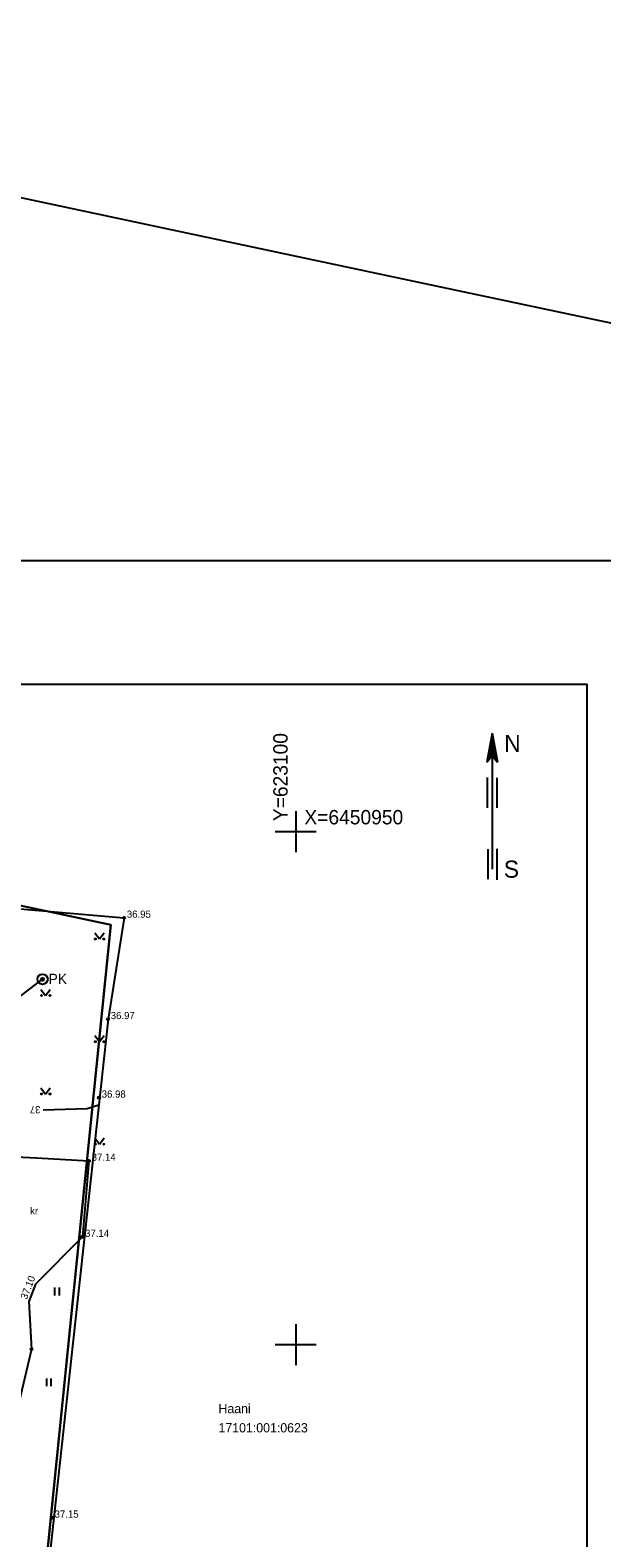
# Model space of a CAD drawing. Extents: x 622967 to 623460, y 6450741 to 6451028.
# Drawn here: x 623074.1 to 623129.8, y 6450881.2 to 6451028.1 of the extents above; entities that cross this region are included whole.
import ezdxf

# ---------------------------------------------------------------- set-up
doc = ezdxf.new("R2010")
doc.units = 0
for name, color, linetype in [('ELRAJATISMP', 7, 'Continuous'), ('HALJASTUS', 7, 'Continuous'), ('HORISONTAAL-EH2000', 7, 'Continuous'), ('KORGUS-EH2000', 7, 'Continuous'), ('MOOTPIIR', 7, 'Continuous'), ('PIIR', 7, 'Continuous'), ('TEE', 7, 'Continuous'), ('VKAEV', 7, 'Continuous'), ('VORK', 7, 'Continuous'), ('VORMISTUS', 7, 'Continuous'), ('VTRASS', 7, 'Continuous')]:
    doc.layers.add(name, color=color, linetype=linetype)

msp = doc.modelspace()

# ---------------------------------------------------------------- linework, layer by layer
at = {"layer": 'HALJASTUS'}
for p, q in [((623080.41, 6450940.14), (623080.87, 6450939.53)), ((623080.87, 6450939.53), (623081.32, 6450940.14)), ((623075.16, 6450934.62), (623075.62, 6450934.02)), ((623075.62, 6450934.02), (623076.07, 6450934.62)), ((623080.41, 6450930.14), (623080.87, 6450929.53)), ((623080.87, 6450929.53), (623081.32, 6450930.14)), ((623075.16, 6450925.03), (623075.62, 6450924.42)), ((623075.62, 6450924.42), (623076.07, 6450925.03)), ((623080.41, 6450920.14), (623080.87, 6450919.53)), ((623080.87, 6450919.53), (623081.32, 6450920.14)), ((623076.48, 6450905.56), (623076.48, 6450904.8)), ((623076.94, 6450905.56), (623076.94, 6450904.8)), ((623075.7, 6450896.71), (623075.7, 6450895.95)), ((623076.15, 6450896.71), (623076.15, 6450895.95))]:
    msp.add_line(p, q, dxfattribs=at)
for centre in [(623080.47, 6450939.53), (623081.3, 6450939.53), (623075.22, 6450934.02), (623076.05, 6450934.02), (623080.47, 6450929.53), (623081.3, 6450929.53), (623075.22, 6450924.42), (623076.05, 6450924.42), (623080.47, 6450919.53), (623081.3, 6450919.53)]:
    msp.add_circle(centre, 0.055, dxfattribs=at)
at = {"layer": 'HORISONTAAL-EH2000'}
msp.add_lwpolyline([(623080.8, 6450923.35), (623079.68, 6450922.97), (623075.39, 6450922.85)], dxfattribs=at)
at = {"layer": 'KORGUS-EH2000'}
for centre in [(623083.28, 6450941.6), (623081.71, 6450931.72), (623080.83, 6450924.07), (623079.85, 6450917.92), (623079.21, 6450910.5), (623074.26, 6450899.57), (623076.24, 6450883.14)]:
    msp.add_circle(centre, 0.1, dxfattribs=at)
at = {"layer": 'MOOTPIIR'}
msp.add_lwpolyline([(623012.62, 6450938.15), (623058.61, 6450942.66), (623069.31, 6450942.78), (623083.28, 6450941.6), (623081.71, 6450931.72), (623072.46, 6450846.82), (623069.71, 6450821.63), (623067.64, 6450812.74), (623058.34, 6450815.08), (623058.89, 6450821.26), (623054.23, 6450823.26), (623054.53, 6450825.92), (623058.5, 6450880.83), (623006.85, 6450887.45)], close=True, dxfattribs=at)
at = {"layer": 'PIIR'}
for points in [[(622977.66, 6450963.13), (622996.62, 6451028.09), (623094.38, 6451007.26), (623113.66, 6451003.18), (623230.55, 6450978.42), (623231.42, 6450978.15), (623239.47, 6450976.7), (623241.29, 6450976.31), (623451.89, 6450937.74), (623423.99, 6450812.88), (623447.18, 6450758.55), (623267.16, 6450767.79), (623070.02, 6450823.1), (623081.99, 6450940.92)], [(622966.79, 6450926), (622977.66, 6450963.13), (623081.99, 6450940.92), (623070.02, 6450823.1), (623054.86, 6450827.34), (623058.83, 6450881.21), (622972.76, 6450891.87)]]:
    msp.add_lwpolyline(points, close=True, dxfattribs=at)
at = {"layer": 'TEE'}
msp.add_lwpolyline([(623054.52, 6450917.33), (623054.49, 6450915.48), (623051.94, 6450915.42), (623051.9, 6450913.52), (623063.45, 6450913.15), (623069.36, 6450912.79), (623070.1, 6450913.56), (623071.44, 6450918.36), (623074.73, 6450918.19), (623079.85, 6450917.92), (623079.21, 6450910.5), (623074.65, 6450905.9), (623074, 6450904.19), (623074.26, 6450899.57), (623072.67, 6450892.8), (623071.43, 6450889.41), (623068.28, 6450881.99), (623067.19, 6450879.28)], dxfattribs=at)
at = {"layer": 'VKAEV'}
for radius in [0.5, 0.15, 0.125, 0.1, 0.075, 0.05, 0.025]:
    msp.add_circle((623075.33, 6450935.61), radius, dxfattribs=at)
at = {"layer": 'VORK'}
for p, q in [((623100, 6450952), (623100, 6450948)), ((623098, 6450950), (623102, 6450950)), ((623100, 6450902), (623100, 6450898)), ((623098, 6450900), (623102, 6450900))]:
    msp.add_line(p, q, dxfattribs=at)
at = {"layer": 'VORMISTUS'}
for p, q in [((623119.13, 6450959.58), (623118.61, 6450956.76)), ((623118.89, 6450958.27), (623119.13, 6450958.27)), ((623118.91, 6450958.37), (623119.13, 6450958.37)), ((623118.93, 6450958.47), (623119.13, 6450958.47)), ((623118.94, 6450958.57), (623119.13, 6450958.57)), ((623118.96, 6450958.67), (623119.13, 6450958.67)), ((623118.98, 6450958.77), (623119.13, 6450958.77)), ((623119, 6450958.87), (623119.13, 6450958.87)), ((623119.02, 6450958.97), (623119.13, 6450958.97)), ((623119.04, 6450959.07), (623119.13, 6450959.07)), ((623119.05, 6450959.17), (623119.13, 6450959.17)), ((623119.07, 6450959.27), (623119.13, 6450959.27)), ((623119.09, 6450959.37), (623119.13, 6450959.37)), ((623119.11, 6450959.47), (623119.13, 6450959.47)), ((623119.13, 6450959.58), (623119.13, 6450946.34)), ((623119.13, 6450959.58), (623119.65, 6450956.76)), ((623119.13, 6450959.57), (623119.13, 6450959.57)), ((623119.13, 6450959.49), (623119.15, 6450959.49)), ((623119.13, 6450959.39), (623119.17, 6450959.39)), ((623119.13, 6450959.29), (623119.18, 6450959.29)), ((623119.13, 6450959.19), (623119.2, 6450959.19)), ((623119.13, 6450959.09), (623119.22, 6450959.09)), ((623119.13, 6450958.99), (623119.24, 6450958.99)), ((623119.13, 6450958.89), (623119.26, 6450958.89)), ((623119.13, 6450958.79), (623119.28, 6450958.79)), ((623119.13, 6450958.69), (623119.29, 6450958.69)), ((623119.13, 6450958.59), (623119.31, 6450958.59)), ((623119.13, 6450958.49), (623119.33, 6450958.49)), ((623119.13, 6450958.39), (623119.35, 6450958.39)), ((623119.13, 6450958.29), (623119.37, 6450958.29)), ((623119.13, 6450958.19), (623119.39, 6450958.19)), ((623118.61, 6450956.77), (623118.62, 6450956.77)), ((623118.63, 6450956.87), (623118.7, 6450956.87)), ((623118.65, 6450956.97), (623118.78, 6450956.97)), ((623118.67, 6450957.07), (623118.86, 6450957.07)), ((623118.69, 6450957.17), (623118.94, 6450957.17)), ((623118.7, 6450957.27), (623119.02, 6450957.27)), ((623118.72, 6450957.37), (623119.11, 6450957.37)), ((623118.74, 6450957.47), (623119.13, 6450957.47)), ((623118.76, 6450957.57), (623119.13, 6450957.57)), ((623118.78, 6450957.67), (623119.13, 6450957.67)), ((623118.8, 6450957.77), (623119.13, 6450957.77)), ((623118.81, 6450957.87), (623119.13, 6450957.87)), ((623118.83, 6450957.97), (623119.13, 6450957.97)), ((623118.85, 6450958.07), (623119.13, 6450958.07)), ((623118.87, 6450958.17), (623119.13, 6450958.17)), ((623119.13, 6450958.09), (623119.4, 6450958.09)), ((623119.13, 6450957.99), (623119.42, 6450957.99)), ((623119.13, 6450957.89), (623119.44, 6450957.89)), ((623119.13, 6450957.79), (623119.46, 6450957.79)), ((623119.13, 6450957.69), (623119.48, 6450957.69)), ((623119.13, 6450957.59), (623119.5, 6450957.59)), ((623119.13, 6450957.49), (623119.52, 6450957.49)), ((623119.14, 6450957.39), (623119.53, 6450957.39)), ((623119.22, 6450957.29), (623119.55, 6450957.29)), ((623119.3, 6450957.19), (623119.57, 6450957.19)), ((623119.38, 6450957.09), (623119.59, 6450957.09)), ((623119.46, 6450956.99), (623119.61, 6450956.99)), ((623119.54, 6450956.89), (623119.63, 6450956.89)), ((623119.63, 6450956.79), (623119.64, 6450956.79)), ((623118.66, 6450955.25), (623118.66, 6450952.31)), ((623119.6, 6450955.22), (623119.6, 6450952.31)), ((623118.71, 6450948.29), (623118.71, 6450945.35)), ((623119.6, 6450948.33), (623119.6, 6450945.31))]:
    msp.add_line(p, q, dxfattribs=at)
for points in [[(623131.89, 6450976.37), (622983.39, 6450976.37), (622983.39, 6450766.37), (623131.89, 6450766.37)], [(622986.91, 6450964.37), (623128.36, 6450964.37), (623128.36, 6450769.87), (622986.91, 6450769.87)]]:
    msp.add_lwpolyline(points, close=True, dxfattribs=at)
msp.add_lwpolyline([(623118.61, 6450956.76), (623119.13, 6450957.4), (623119.65, 6450956.76)], dxfattribs=at)
at = {"layer": 'VTRASS'}
msp.add_lwpolyline([(623058.23, 6450923.83), (623060.25, 6450924.02), (623075.32, 6450935.62)], dxfattribs=at)

# ---------------------------------------------------------------- texts
at = {"layer": 'ELRAJATISMP'}
msp.add_text('kr', height=0.7, dxfattribs=at).set_placement((623074.12, 6450912.69))
at = {"layer": 'HORISONTAAL-EH2000'}
msp.add_text('37', height=0.7, rotation=180, dxfattribs=at).set_placement((623075.13, 6450923.24))
at = {"layer": 'KORGUS-EH2000'}
for s, p in [(' 36.95', (623083.28, 6450941.6)), (' 36.97', (623081.71, 6450931.72)), (' 36.98', (623080.83, 6450924.07)), (' 37.14', (623079.85, 6450917.92)), (' 37.14', (623079.21, 6450910.5)), (' 37.15', (623076.24, 6450883.14))]:
    msp.add_text(s, height=0.7, dxfattribs=at).set_placement(p)
msp.add_text(' 37.10', height=0.7, rotation=69.0312, dxfattribs=at).set_placement((623073.71, 6450904.11))
at = {"layer": 'PIIR'}
for s, p in [('Haani', (623092.47, 6450893.32)), ('17101:001:0623', (623092.47, 6450891.45))]:
    msp.add_text(s, height=0.9, dxfattribs=at).set_placement(p)
at = {"layer": 'VKAEV'}
msp.add_text('PK', height=1, dxfattribs=at).set_placement((623075.92, 6450935.14))
at = {"layer": 'VORK'}
msp.add_text('Y=623100', height=1.4, rotation=90, dxfattribs=at).set_placement((623099.21, 6450951.01))
msp.add_text('X=6450950', height=1.4, dxfattribs=at).set_placement((623100.84, 6450950.7))
at = {"layer": 'VORMISTUS'}
for s, p in [('N', (623120.3, 6450957.75)), ('S', (623120.27, 6450945.5))]:
    msp.add_text(s, height=1.67, dxfattribs=at).set_placement(p)

doc.saveas('drawing.dxf')
